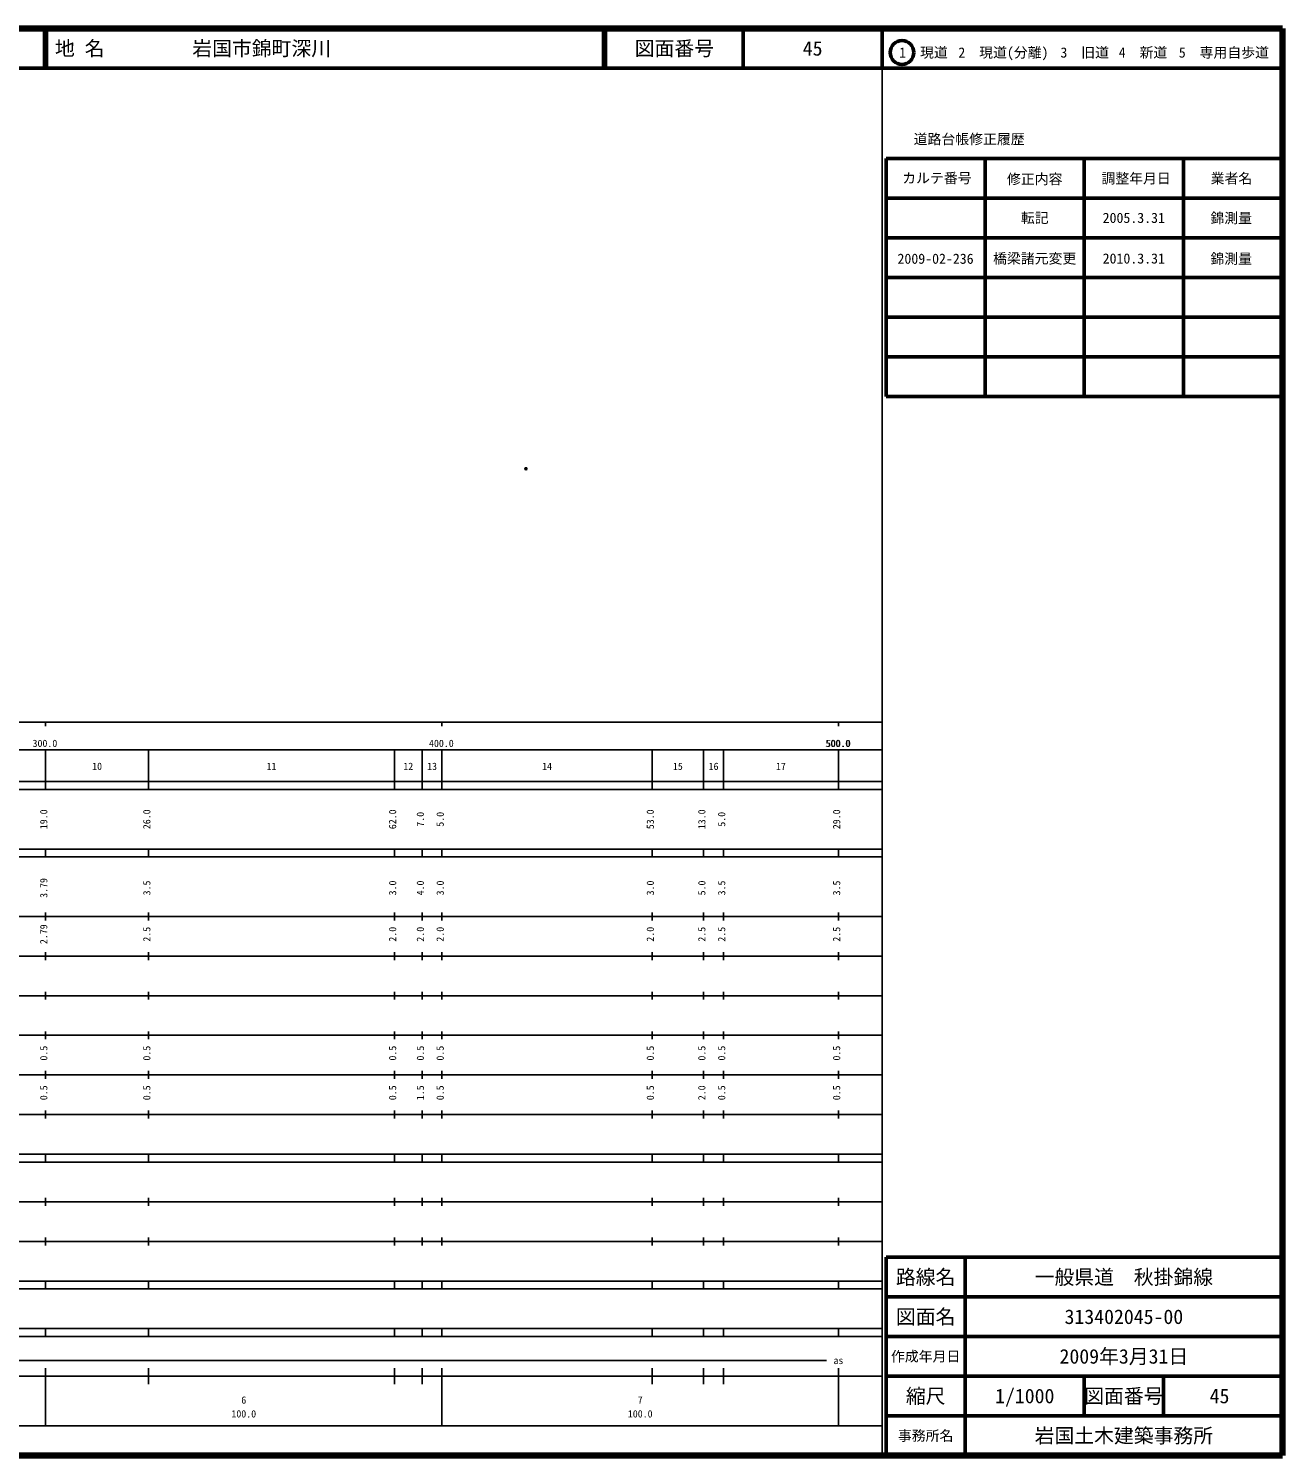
# Model space of a CAD drawing. Units: millimetres on the paper. Extents: x 40 to 680, y 20 to 380.
# Drawn here: x 363.7 to 680, y 20 to 380 of the extents above; entities that cross this region are included whole.
import ezdxf
from ezdxf.enums import TextEntityAlignment as Align

# ---------------------------------------------------------------- set-up
doc = ezdxf.new("R2010")
doc.units = ezdxf.units.MM
doc.header["$PDMODE"] = 32
doc.header["$PDSIZE"] = 0.5
doc.layers.add('M-OTRS', color=6, linetype='Continuous')
doc.layers.add('M-TTL-TXT', color=7, linetype='Continuous')
for name, color, linetype, lineweight in [('M-TTL', 2, 'Continuous', 140), ('M-TTL-BAND', 7, 'Continuous', 25), ('M-TTL-FRAM', 2, 'Continuous', 50), ('M-TTL-LINE', 7, 'Continuous', 50)]:
    doc.layers.add(name, color=color, linetype=linetype, lineweight=lineweight)
doc.styles.add('ＭＳ ゴシック', font='')
doc.styles.get('ＭＳ ゴシック').set_extended_font_data('MS Gothic')

msp = doc.modelspace()

# ---------------------------------------------------------------- linework, layer by layer
at = {"layer": 'M-OTRS'}
msp.add_point((489.188, 268.951), dxfattribs=at)
at = {"layer": 'M-TTL'}
for p, q in [((680, 380), (40, 380)), ((680, 20), (680, 380)), ((40, 20), (680, 20))]:
    msp.add_line(p, q, dxfattribs=at)
at = {"layer": 'M-TTL-BAND'}
for p, q in [((579, 20), (579, 370)), ((40, 205), (579, 205)), ((368, 205), (368, 204)), ((468, 205), (468, 204)), ((568, 205), (568, 204)), ((68, 198), (579, 198)), ((368, 188), (368, 198)), ((394, 188), (394, 198)), ((456, 188), (456, 198)), ((463, 188), (463, 198)), ((468, 188), (468, 198)), ((521, 188), (521, 198)), ((534, 188), (534, 198)), ((539, 188), (539, 198)), ((568, 188), (568, 198)), ((40, 190), (579, 190)), ((40, 188), (579, 188)), ((40, 173), (579, 173)), ((368, 171), (368, 173)), ((394, 171), (394, 173)), ((456, 171), (456, 173)), ((463, 171), (463, 173)), ((468, 171), (468, 173)), ((521, 171), (521, 173)), ((534, 171), (534, 173)), ((539, 171), (539, 173)), ((568, 171), (568, 173)), ((40, 171), (579, 171)), ((40, 156), (579, 156)), ((368, 155), (368, 157)), ((394, 155), (394, 157)), ((456, 155), (456, 157)), ((463, 155), (463, 157)), ((468, 155), (468, 157)), ((521, 155), (521, 157)), ((534, 155), (534, 157)), ((539, 155), (539, 157)), ((568, 155), (568, 157)), ((46, 146), (579, 146)), ((368, 145), (368, 147)), ((394, 145), (394, 147)), ((456, 145), (456, 147)), ((463, 145), (463, 147)), ((468, 145), (468, 147)), ((521, 145), (521, 147)), ((534, 145), (534, 147)), ((539, 145), (539, 147)), ((568, 145), (568, 147)), ((368, 135), (368, 137)), ((394, 135), (394, 137)), ((456, 135), (456, 137)), ((463, 135), (463, 137)), ((468, 135), (468, 137)), ((521, 135), (521, 137)), ((534, 135), (534, 137)), ((539, 135), (539, 137)), ((568, 135), (568, 137)), ((52, 136), (579, 136)), ((46, 126), (579, 126)), ((368, 125), (368, 127)), ((394, 125), (394, 127)), ((456, 125), (456, 127)), ((463, 125), (463, 127)), ((468, 125), (468, 127)), ((521, 125), (521, 127)), ((534, 125), (534, 127)), ((539, 125), (539, 127)), ((568, 125), (568, 127)), ((52, 116), (579, 116)), ((368, 115), (368, 117)), ((394, 115), (394, 117)), ((456, 115), (456, 117)), ((463, 115), (463, 117)), ((468, 115), (468, 117)), ((521, 115), (521, 117)), ((534, 115), (534, 117)), ((539, 115), (539, 117)), ((568, 115), (568, 117)), ((46, 106), (579, 106)), ((368, 105), (368, 107)), ((394, 105), (394, 107)), ((456, 105), (456, 107)), ((463, 105), (463, 107)), ((468, 105), (468, 107)), ((521, 105), (521, 107)), ((534, 105), (534, 107)), ((539, 105), (539, 107)), ((568, 105), (568, 107)), ((40, 96), (579, 96)), ((40, 94), (579, 94)), ((368, 94), (368, 96)), ((394, 94), (394, 96)), ((456, 94), (456, 96)), ((463, 94), (463, 96)), ((468, 94), (468, 96)), ((521, 94), (521, 96)), ((534, 94), (534, 96)), ((539, 94), (539, 96)), ((568, 94), (568, 96)), ((49, 84), (579, 84)), ((368, 83), (368, 85)), ((394, 83), (394, 85)), ((456, 83), (456, 85)), ((463, 83), (463, 85)), ((468, 83), (468, 85)), ((521, 83), (521, 85)), ((534, 83), (534, 85)), ((539, 83), (539, 85)), ((568, 83), (568, 85)), ((40, 74), (579, 74)), ((368, 73), (368, 75)), ((394, 73), (394, 75)), ((456, 73), (456, 75)), ((463, 73), (463, 75)), ((468, 73), (468, 75)), ((521, 73), (521, 75)), ((534, 73), (534, 75)), ((539, 73), (539, 75)), ((568, 73), (568, 75)), ((40, 64), (579, 64)), ((40, 62), (579, 62)), ((368, 62), (368, 64)), ((394, 62), (394, 64)), ((456, 62), (456, 64)), ((463, 62), (463, 64)), ((468, 62), (468, 64)), ((521, 62), (521, 64)), ((534, 62), (534, 64)), ((539, 62), (539, 64)), ((568, 62), (568, 64)), ((40, 52), (579, 52)), ((368, 50), (368, 52)), ((394, 50), (394, 52)), ((456, 50), (456, 52)), ((463, 50), (463, 52)), ((468, 50), (468, 52)), ((521, 50), (521, 52)), ((534, 50), (534, 52)), ((539, 50), (539, 52)), ((568, 50), (568, 52)), ((40, 50), (579, 50)), ((71, 44), (565, 44)), ((40, 40), (579, 40)), ((368, 27.5), (368, 42)), ((394, 38), (394, 42)), ((456, 38), (456, 42)), ((463, 38), (463, 42)), ((468, 27.5), (468, 42)), ((521, 38), (521, 42)), ((534, 38), (534, 42)), ((539, 38), (539, 42)), ((568, 27.5), (568, 42)), ((68, 27.5), (579, 27.5))]:
    msp.add_line(p, q, dxfattribs=at)
at = {"layer": 'M-TTL-FRAM'}
for p, q in [((580, 347.197), (580, 287.197)), ((580, 347.197), (680, 347.197)), ((580, 287.197), (680, 287.197)), ((680, 70), (580, 70)), ((580, 70), (580, 20))]:
    msp.add_line(p, q, dxfattribs=at)
at = {"layer": 'M-TTL-LINE'}
for p, q in [((367.75, 380), (367.75, 370)), ((368.25, 380), (368.25, 370)), ((508.747, 380), (508.747, 370)), ((509.247, 380), (509.247, 370)), ((543.997, 380), (543.997, 370)), ((579, 380), (579, 370)), ((40, 370), (680, 370)), ((605, 347.197), (605, 287.197)), ((630, 347.197), (630, 287.197)), ((655, 347.197), (655, 287.197)), ((580, 337.197), (680, 337.197)), ((580, 327.197), (680, 327.197)), ((580, 317.197), (680, 317.197)), ((580, 307.197), (680, 307.197)), ((580, 297.197), (680, 297.197)), ((600, 70), (600, 20)), ((680, 60), (580, 60)), ((680, 50), (580, 50)), ((680, 40), (580, 40)), ((630, 40), (630, 30)), ((650, 40), (650, 30)), ((680, 30), (580, 30))]:
    msp.add_line(p, q, dxfattribs=at)
msp.add_circle((584.031, 373.958), 3, dxfattribs=at)

# ---------------------------------------------------------------- texts
at = {"layer": 'M-TTL-BAND', "style": 'ＭＳ ゴシック'}
for s, p in [('300.0', (367.844, 198.195)), ('400.0', (467.844, 198.195)), ('500.0', (567.844, 198.195)), ('500.0', (568, 198.195)), ('10', (381, 192.405)), ('11', (425, 192.405)), ('12', (459.5, 192.405)), ('13', (465.5, 192.405)), ('14', (494.5, 192.405)), ('15', (527.5, 192.405)), ('16', (536.5, 192.405)), ('17', (553.5, 192.405)), ('as', (568, 42.5)), ('6', (418, 32.523)), ('7', (518, 32.523)), ('100.0', (418, 29.033)), ('100.0', (518, 29.033))]:
    msp.add_text(s, height=1.833, dxfattribs=at).set_placement(p, align=Align.BOTTOM_CENTER)
for s, p in [('19.0', (369, 180.5)), ('26.0', (395, 180.5)), ('62.0', (457, 180.5)), ('7.0', (464, 180.5)), ('5.0', (469, 180.5)), ('53.0', (522, 180.5)), ('13.0', (535, 180.5)), ('5.0', (540, 180.5)), ('29.0', (569, 180.5)), ('3.79', (369, 163.174)), ('3.5', (395, 163.174)), ('3.0', (457, 163.174)), ('4.0', (464, 163.174)), ('3.0', (469, 163.174)), ('3.0', (522, 163.174)), ('5.0', (535, 163.174)), ('3.5', (540, 163.174)), ('3.5', (569, 163.174)), ('2.79', (369, 151.5)), ('2.5', (395, 151.5)), ('2.0', (457, 151.5)), ('2.0', (464, 151.5)), ('2.0', (469, 151.5)), ('2.0', (522, 151.5)), ('2.5', (535, 151.5)), ('2.5', (540, 151.5)), ('2.5', (569, 151.5)), ('0.5', (369, 121.5)), ('0.5', (395, 121.5)), ('0.5', (457, 121.5)), ('0.5', (464, 121.5)), ('0.5', (469, 121.5)), ('0.5', (522, 121.5)), ('0.5', (535, 121.5)), ('0.5', (540, 121.5)), ('0.5', (569, 121.5)), ('0.5', (369, 111.5)), ('0.5', (395, 111.5)), ('0.5', (457, 111.5)), ('1.5', (464, 111.5)), ('0.5', (469, 111.5)), ('0.5', (522, 111.5)), ('2.0', (535, 111.5)), ('0.5', (540, 111.5)), ('0.5', (569, 111.5))]:
    msp.add_text(s, height=1.833, rotation=90, dxfattribs=at).set_placement(p, align=Align.BOTTOM_CENTER)
at = {"layer": 'M-TTL-TXT', "style": 'ＭＳ ゴシック'}
for s, p in [('地 名', (370.38, 375)), ('岩国市錦町深川', (405.024, 375))]:
    msp.add_text(s, height=3.666, dxfattribs=at).set_placement(p, align=Align.MIDDLE_LEFT)
for s, height, p in [('図面番号', 3.666, (526.622, 375)), ('45', 3.666, (561.497, 375)), ('1\u3000現道', 2.566, (589.448, 373.958)), ('2\u3000現道(分離)', 2.566, (609.619, 373.958)), ('3\u3000旧道', 2.566, (630.121, 373.958)), ('4\u3000新道', 2.566, (644.824, 373.958)), ('5\u3000専用自歩道', 2.566, (665.228, 373.958)), ('道路台帳修正履歴', 2.566, (600.968, 352.113)), ('カルテ番号', 2.566, (592.839, 342.277)), ('修正内容', 2.566, (617.509, 342.023)), ('調整年月日', 2.566, (643.089, 342.197)), ('業者名', 2.566, (667.134, 342.197)), ('転記', 2.566, (617.5, 332.245)), ('2005.3.31', 2.566, (642.5, 332.245)), ('錦測量', 2.566, (667.077, 332.189)), ('2009-02-236', 2.566, (592.5, 321.934)), ('橋梁諸元変更', 2.566, (617.5, 321.991)), ('2010.3.31', 2.566, (642.5, 321.991)), ('錦測量', 2.566, (667.077, 321.934)), ('路線名', 3.666, (590, 65)), ('路線名', 3.666, (590, 65)), ('一般県道\u3000秋掛錦線', 3.666, (640, 65)), ('図面名', 3.666, (590, 55)), ('図面名', 3.666, (590, 55)), ('313402045-00', 3.666, (640, 55)), ('2009年3月31日', 3.666, (640, 45)), ('作成年月日', 2.566, (590, 45)), ('作成年月日', 2.566, (590, 45)), ('縮尺', 3.666, (590, 35)), ('縮尺', 3.666, (590, 35)), ('1/1000', 3.666, (615, 35)), ('図面番号', 3.666, (640, 35)), ('図面番号', 3.666, (640, 35)), ('45', 3.666, (664.125, 35)), ('事務所名', 2.566, (590, 25)), ('事務所名', 2.566, (590, 25)), ('岩国土木建築事務所', 3.666, (640, 25))]:
    msp.add_text(s, height=height, dxfattribs=at).set_placement(p, align=Align.MIDDLE_CENTER)

doc.saveas('drawing.dxf')
